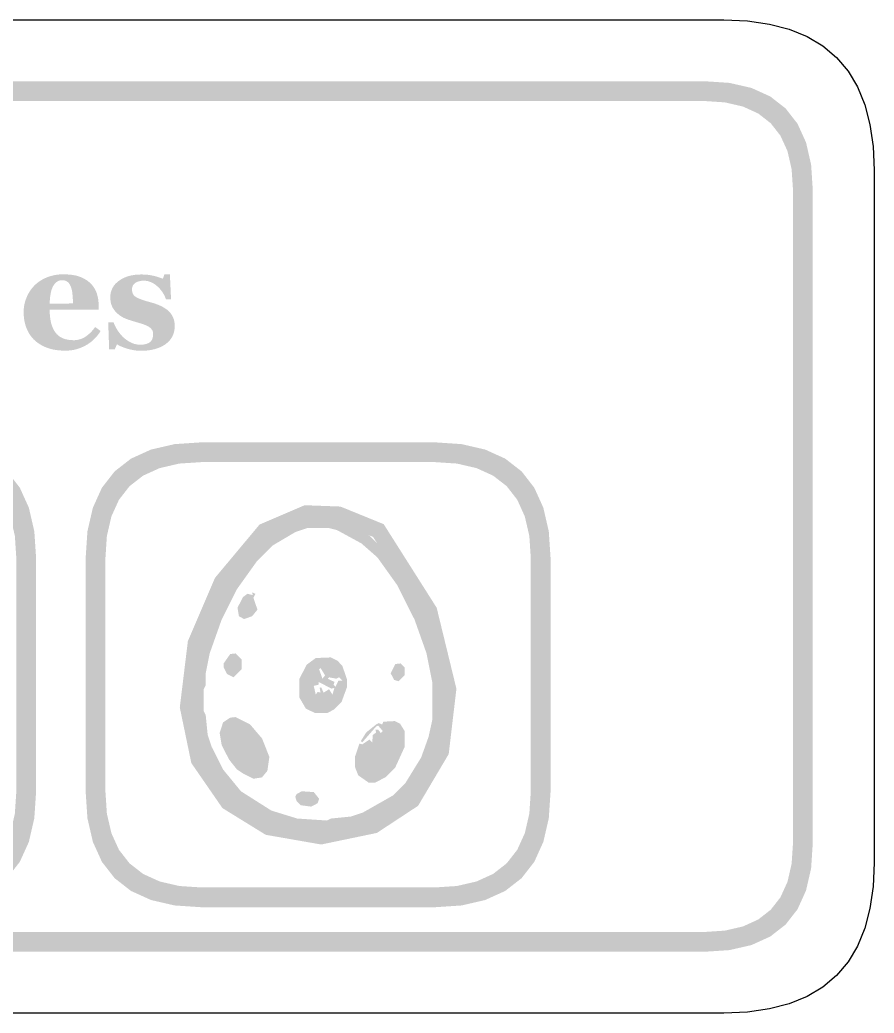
# Model space of a CAD drawing. Header units: millimetres. Extents: x 6 to 297, y 55 to 451.
# Drawn here: x 119.77 to 137.04, y 431.16 to 451.24 of the extents above; entities that cross this region are included whole.
import ezdxf

# ---------------------------------------------------------------- set-up
doc = ezdxf.new("R2010")
doc.units = ezdxf.units.MM
doc.layers.add('CUT', color=1, linetype='Continuous')
doc.layers.add('RASTER', color=7, linetype='Continuous')

msp = doc.modelspace()

# ---------------------------------------------------------------- hatches: boundary and pattern name
at = {"layer": 'RASTER'}
h = msp.add_hatch(color=7, dxfattribs=at)
h.paths.add_polyline_path([(74.2, 447.8), (74.234, 448.316), (74.338, 448.763), (74.509, 449.141), (74.75, 449.45), (75.059, 449.691), (75.438, 449.863), (75.884, 449.966), (76.4, 450), (133.6, 450), (134.116, 449.966), (134.563, 449.863), (134.941, 449.691), (135.25, 449.45), (135.491, 449.141), (135.663, 448.763), (135.766, 448.316), (135.8, 447.8), (135.8, 434.6), (135.766, 434.084), (135.663, 433.638), (135.491, 433.259), (135.25, 432.95), (134.941, 432.709), (134.563, 432.537), (134.116, 432.434), (133.6, 432.4), (76.4, 432.4), (75.884, 432.434), (75.438, 432.537), (75.059, 432.709), (74.75, 432.95), (74.509, 433.259), (74.338, 433.638), (74.234, 434.084), (74.2, 434.6)])
h.paths.add_polyline_path([(74.6, 447.8), (74.6, 434.6), (74.628, 434.178), (74.712, 433.813), (74.853, 433.503), (75.05, 433.25), (75.303, 433.053), (75.613, 432.912), (75.978, 432.828), (76.4, 432.8), (133.6, 432.8), (134.022, 432.828), (134.388, 432.912), (134.697, 433.053), (134.95, 433.25), (135.147, 433.503), (135.288, 433.813), (135.372, 434.178), (135.4, 434.6), (135.4, 447.8), (135.372, 448.222), (135.288, 448.588), (135.147, 448.897), (134.95, 449.15), (134.697, 449.347), (134.388, 449.488), (134.022, 449.572), (133.6, 449.6), (76.4, 449.6), (75.978, 449.572), (75.613, 449.488), (75.303, 449.347), (75.05, 449.15), (74.853, 448.897), (74.712, 448.588), (74.628, 448.222), (74.6, 447.8)], flags=0)
h = msp.add_hatch(color=7, dxfattribs=at)
h.paths.add_polyline_path([(121.403, 444.95), (121.39, 444.929), (121.376, 444.909), (121.362, 444.889), (121.347, 444.869), (121.331, 444.849), (121.314, 444.83), (121.297, 444.811), (121.28, 444.793), (121.261, 444.774), (121.242, 444.757), (121.222, 444.74), (121.202, 444.724), (121.181, 444.708), (121.16, 444.694), (121.138, 444.679), (121.115, 444.666), (121.09, 444.652), (121.066, 444.64), (121.041, 444.628), (121.016, 444.617), (120.991, 444.607), (120.966, 444.598), (120.941, 444.589), (120.916, 444.582), (120.891, 444.575), (120.864, 444.569), (120.837, 444.564), (120.808, 444.56), (120.779, 444.557), (120.749, 444.555), (120.718, 444.554), (120.686, 444.553), (120.632, 444.554), (120.581, 444.557), (120.531, 444.562), (120.484, 444.569), (120.438, 444.577), (120.394, 444.588), (120.352, 444.6), (120.311, 444.615), (120.273, 444.631), (120.236, 444.648), (120.201, 444.667), (120.168, 444.687), (120.136, 444.708), (120.106, 444.731), (120.078, 444.755), (120.051, 444.78), (120.026, 444.807), (120.003, 444.835), (119.982, 444.863), (119.962, 444.894), (119.943, 444.925), (119.927, 444.957), (119.912, 444.991), (119.898, 445.026), (119.886, 445.061), (119.876, 445.098), (119.867, 445.135), (119.86, 445.173), (119.855, 445.212), (119.851, 445.251), (119.848, 445.291), (119.848, 445.332), (119.849, 445.37), (119.851, 445.406), (119.855, 445.443), (119.861, 445.479), (119.869, 445.514), (119.879, 445.55), (119.89, 445.584), (119.903, 445.619), (119.917, 445.653), (119.933, 445.685), (119.95, 445.717), (119.969, 445.748), (119.989, 445.778), (120.011, 445.807), (120.034, 445.835), (120.059, 445.863), (120.084, 445.888), (120.112, 445.912), (120.141, 445.935), (120.171, 445.957), (120.203, 445.977), (120.237, 445.996), (120.273, 446.014), (120.31, 446.031), (120.348, 446.046), (120.388, 446.059), (120.429, 446.07), (120.47, 446.079), (120.513, 446.087), (120.557, 446.092), (120.603, 446.095), (120.649, 446.096), (120.699, 446.095), (120.747, 446.092), (120.792, 446.089), (120.836, 446.083), (120.877, 446.076), (120.915, 446.068), (120.952, 446.057), (120.986, 446.046), (121.018, 446.033), (121.049, 446.019), (121.078, 446.003), (121.106, 445.986), (121.133, 445.969), (121.158, 445.95), (121.182, 445.929), (121.204, 445.908), (121.224, 445.887), (121.243, 445.864), (121.26, 445.841), (121.276, 445.817), (121.291, 445.792), (121.304, 445.766), (121.315, 445.739), (121.326, 445.711), (121.335, 445.683), (121.342, 445.654), (121.349, 445.624), (121.354, 445.595), (121.358, 445.565), (121.361, 445.535), (121.363, 445.504), (121.364, 445.473), (121.364, 445.378), (120.374, 445.378), (120.375, 445.305), (120.381, 445.237), (120.39, 445.173), (120.402, 445.113), (120.419, 445.059), (120.439, 445.008), (120.462, 444.962), (120.489, 444.921), (120.52, 444.884), (120.556, 444.852), (120.595, 444.825), (120.639, 444.803), (120.687, 444.786), (120.739, 444.774), (120.796, 444.767), (120.857, 444.764), (120.891, 444.765), (120.924, 444.769), (120.956, 444.775), (120.988, 444.783), (121.018, 444.794), (121.048, 444.806), (121.077, 444.822), (121.104, 444.84), (121.131, 444.859), (121.157, 444.88), (121.182, 444.902), (121.206, 444.925), (121.229, 444.95), (121.251, 444.975), (121.272, 445.002), (121.292, 445.031)])
h.paths.add_polyline_path([(120.844, 445.507), (120.844, 445.529), (120.843, 445.551), (120.843, 445.573), (120.842, 445.596), (120.84, 445.618), (120.839, 445.641), (120.837, 445.664), (120.835, 445.687), (120.833, 445.709), (120.83, 445.731), (120.827, 445.751), (120.823, 445.771), (120.819, 445.789), (120.814, 445.806), (120.809, 445.823), (120.804, 445.838), (120.798, 445.854), (120.791, 445.87), (120.783, 445.885), (120.775, 445.898), (120.766, 445.911), (120.757, 445.922), (120.747, 445.932), (120.736, 445.942), (120.725, 445.95), (120.713, 445.957), (120.7, 445.963), (120.687, 445.968), (120.673, 445.972), (120.658, 445.975), (120.643, 445.976), (120.627, 445.977), (120.599, 445.975), (120.573, 445.97), (120.549, 445.961), (120.526, 445.948), (120.504, 445.932), (120.483, 445.913), (120.464, 445.889), (120.447, 445.863), (120.431, 445.832), (120.417, 445.797), (120.405, 445.758), (120.395, 445.715), (120.387, 445.668), (120.38, 445.616), (120.376, 445.561), (120.374, 445.501)], flags=0)
msp.add_hatch(color=7, dxfattribs=at).paths.add_polyline_path([(122.222, 444.55), (122.187, 444.551), (122.152, 444.553), (122.117, 444.556), (122.082, 444.561), (122.047, 444.567), (122.013, 444.574), (121.979, 444.582), (121.945, 444.592), (121.912, 444.602), (121.881, 444.613), (121.852, 444.624), (121.824, 444.635), (121.799, 444.646), (121.776, 444.657), (121.754, 444.669), (121.734, 444.681), (121.69, 444.581), (121.576, 444.581), (121.557, 445.127), (121.664, 445.127), (121.67, 445.111), (121.677, 445.093), (121.685, 445.076), (121.693, 445.057), (121.703, 445.038), (121.714, 445.019), (121.725, 444.999), (121.737, 444.979), (121.75, 444.958), (121.764, 444.938), (121.778, 444.919), (121.792, 444.9), (121.807, 444.882), (121.822, 444.864), (121.838, 444.847), (121.854, 444.83), (121.872, 444.814), (121.89, 444.798), (121.909, 444.783), (121.928, 444.769), (121.948, 444.756), (121.969, 444.743), (121.99, 444.73), (122.012, 444.719), (122.034, 444.708), (122.057, 444.699), (122.08, 444.691), (122.104, 444.685), (122.128, 444.68), (122.152, 444.676), (122.177, 444.674), (122.202, 444.673), (122.234, 444.674), (122.264, 444.676), (122.292, 444.681), (122.318, 444.686), (122.342, 444.694), (122.363, 444.702), (122.383, 444.713), (122.4, 444.725), (122.415, 444.739), (122.429, 444.755), (122.44, 444.772), (122.449, 444.791), (122.456, 444.812), (122.461, 444.835), (122.464, 444.859), (122.465, 444.886), (122.465, 444.9), (122.464, 444.914), (122.461, 444.927), (122.458, 444.939), (122.454, 444.951), (122.449, 444.962), (122.443, 444.972), (122.436, 444.982), (122.428, 444.992), (122.42, 445.001), (122.411, 445.009), (122.401, 445.018), (122.391, 445.026), (122.38, 445.034), (122.368, 445.041), (122.355, 445.048), (122.341, 445.055), (122.326, 445.062), (122.311, 445.069), (122.296, 445.075), (122.28, 445.081), (122.264, 445.087), (122.247, 445.093), (122.23, 445.098), (122.213, 445.103), (122.194, 445.109), (122.175, 445.115), (122.154, 445.121), (122.133, 445.127), (122.11, 445.134), (122.087, 445.141), (122.063, 445.148), (122.038, 445.155), (122.014, 445.163), (121.992, 445.17), (121.97, 445.177), (121.949, 445.185), (121.929, 445.192), (121.91, 445.2), (121.892, 445.207), (121.874, 445.215), (121.856, 445.224), (121.838, 445.235), (121.82, 445.246), (121.801, 445.258), (121.782, 445.272), (121.764, 445.286), (121.745, 445.302), (121.729, 445.316), (121.713, 445.332), (121.699, 445.348), (121.685, 445.365), (121.673, 445.382), (121.661, 445.401), (121.649, 445.42), (121.639, 445.439), (121.63, 445.46), (121.622, 445.482), (121.615, 445.504), (121.609, 445.528), (121.605, 445.552), (121.602, 445.578), (121.6, 445.604), (121.6, 445.631), (121.602, 445.682), (121.61, 445.73), (121.624, 445.775), (121.643, 445.818), (121.667, 445.859), (121.697, 445.897), (121.733, 445.932), (121.773, 445.965), (121.818, 445.995), (121.867, 446.021), (121.919, 446.043), (121.974, 446.061), (122.032, 446.075), (122.094, 446.085), (122.159, 446.091), (122.228, 446.093), (122.261, 446.092), (122.293, 446.091), (122.325, 446.089), (122.356, 446.086), (122.386, 446.082), (122.416, 446.077), (122.445, 446.072), (122.473, 446.066), (122.501, 446.059), (122.527, 446.052), (122.552, 446.045), (122.576, 446.037), (122.599, 446.03), (122.621, 446.022), (122.642, 446.014), (122.662, 446.006), (122.692, 446.093), (122.804, 446.093), (122.827, 445.593), (122.723, 445.593), (122.709, 445.631), (122.693, 445.667), (122.674, 445.702), (122.654, 445.735), (122.63, 445.767), (122.605, 445.798), (122.577, 445.828), (122.547, 445.856), (122.516, 445.882), (122.484, 445.904), (122.451, 445.923), (122.418, 445.939), (122.384, 445.951), (122.35, 445.96), (122.315, 445.965), (122.279, 445.967), (122.252, 445.966), (122.226, 445.964), (122.201, 445.96), (122.179, 445.955), (122.157, 445.948), (122.137, 445.94), (122.119, 445.931), (122.102, 445.92), (122.087, 445.908), (122.074, 445.894), (122.063, 445.88), (122.054, 445.864), (122.047, 445.847), (122.042, 445.829), (122.039, 445.81), (122.038, 445.789), (122.039, 445.763), (122.044, 445.738), (122.051, 445.715), (122.061, 445.694), (122.075, 445.674), (122.091, 445.657), (122.11, 445.642), (122.132, 445.628), (122.157, 445.616), (122.184, 445.604), (122.214, 445.592), (122.245, 445.58), (122.28, 445.568), (122.316, 445.557), (122.355, 445.546), (122.396, 445.535), (122.46, 445.517), (122.519, 445.498), (122.573, 445.477), (122.624, 445.455), (122.669, 445.431), (122.711, 445.406), (122.748, 445.379), (122.78, 445.351), (122.809, 445.321), (122.833, 445.289), (122.854, 445.254), (122.871, 445.218), (122.885, 445.18), (122.894, 445.14), (122.9, 445.098), (122.902, 445.054), (122.899, 444.996), (122.89, 444.941), (122.875, 444.889), (122.855, 444.841), (122.828, 444.796), (122.796, 444.755), (122.758, 444.717), (122.714, 444.682), (122.665, 444.651), (122.612, 444.624), (122.556, 444.602), (122.497, 444.583), (122.433, 444.569), (122.367, 444.558), (122.296, 444.552), (122.222, 444.55)])
h = msp.add_hatch(color=7, dxfattribs=at)
h.paths.add_polyline_path([(110.7, 440.35), (110.737, 440.901), (110.847, 441.378), (111.03, 441.782), (111.287, 442.113), (111.618, 442.37), (112.022, 442.553), (112.499, 442.663), (113.05, 442.7), (117.75, 442.7), (118.301, 442.663), (118.778, 442.553), (119.182, 442.37), (119.513, 442.113), (119.77, 441.782), (119.953, 441.378), (120.063, 440.901), (120.1, 440.35), (120.1, 435.65), (120.063, 435.099), (119.953, 434.622), (119.77, 434.218), (119.512, 433.888), (119.182, 433.63), (118.778, 433.447), (118.301, 433.337), (117.75, 433.3), (113.05, 433.3), (112.499, 433.337), (112.022, 433.447), (111.618, 433.63), (111.288, 433.888), (111.03, 434.218), (110.847, 434.622), (110.737, 435.099), (110.7, 435.65)])
h.paths.add_polyline_path([(111.1, 440.35), (111.1, 435.65), (111.13, 435.193), (111.222, 434.797), (111.374, 434.462), (111.587, 434.188), (111.862, 433.974), (112.197, 433.822), (112.593, 433.73), (113.05, 433.7), (117.75, 433.7), (118.207, 433.73), (118.603, 433.822), (118.938, 433.974), (119.213, 434.188), (119.426, 434.462), (119.578, 434.797), (119.67, 435.193), (119.7, 435.65), (119.7, 440.35), (119.67, 440.807), (119.578, 441.203), (119.426, 441.538), (119.213, 441.813), (118.938, 442.026), (118.603, 442.178), (118.207, 442.27), (117.75, 442.3), (113.05, 442.3), (112.593, 442.27), (112.197, 442.178), (111.862, 442.026), (111.587, 441.813), (111.374, 441.538), (111.222, 441.203), (111.13, 440.807), (111.1, 440.35)], flags=0)
h = msp.add_hatch(color=7, dxfattribs=at)
h.paths.add_polyline_path([(121.1, 440.35), (121.137, 440.901), (121.247, 441.378), (121.43, 441.782), (121.688, 442.113), (122.018, 442.37), (122.422, 442.553), (122.899, 442.663), (123.45, 442.7), (128.15, 442.7), (128.701, 442.663), (129.178, 442.553), (129.582, 442.37), (129.913, 442.113), (130.17, 441.782), (130.353, 441.378), (130.463, 440.901), (130.5, 440.35), (130.5, 435.65), (130.463, 435.099), (130.353, 434.622), (130.17, 434.218), (129.913, 433.888), (129.582, 433.63), (129.178, 433.447), (128.701, 433.337), (128.15, 433.3), (123.45, 433.3), (122.899, 433.337), (122.422, 433.447), (122.018, 433.63), (121.687, 433.888), (121.43, 434.218), (121.247, 434.622), (121.137, 435.099), (121.1, 435.65)])
h.paths.add_polyline_path([(121.5, 440.35), (121.5, 435.65), (121.53, 435.193), (121.622, 434.797), (121.774, 434.462), (121.988, 434.188), (122.262, 433.974), (122.597, 433.822), (122.993, 433.73), (123.45, 433.7), (128.15, 433.7), (128.607, 433.73), (129.003, 433.822), (129.338, 433.974), (129.612, 434.188), (129.826, 434.462), (129.978, 434.797), (130.07, 435.193), (130.1, 435.65), (130.1, 440.35), (130.07, 440.807), (129.978, 441.203), (129.826, 441.538), (129.613, 441.813), (129.338, 442.026), (129.003, 442.178), (128.607, 442.27), (128.15, 442.3), (123.45, 442.3), (122.993, 442.27), (122.597, 442.178), (122.262, 442.026), (121.988, 441.813), (121.774, 441.538), (121.622, 441.203), (121.53, 440.807), (121.5, 440.35)], flags=0)
h = msp.add_hatch(color=7, dxfattribs=at)
h.paths.add_polyline_path([(125.529, 441.428), (126.252, 441.401), (127.126, 441.045), (128.197, 439.355), (128.596, 437.718), (128.44, 436.397), (127.821, 435.351), (126.988, 434.803), (125.863, 434.569), (124.741, 434.765), (123.866, 435.305), (123.237, 436.216), (123.004, 437.339), (123.167, 438.679), (123.716, 439.96), (124.616, 441.037)])
h.paths.add_polyline_path([(125.589, 441.105), (124.812, 440.773), (123.992, 439.791), (123.479, 438.595), (123.328, 437.353), (123.537, 436.344), (124.091, 435.542), (124.857, 435.069), (125.858, 434.895), (126.864, 435.104), (127.583, 435.577), (128.13, 436.501), (128.272, 437.698), (127.899, 439.229), (126.911, 440.788), (126.184, 441.083), (125.589, 441.105)], flags=0)
h = msp.add_hatch(color=7, dxfattribs=at)
h.paths.add_polyline_path([(125.51, 441.154), (126.102, 441.166), (126.343, 441.085), (126.837, 440.816), (127.28, 440.374), (127.561, 439.972), (127.871, 439.397), (128.152, 438.673), (128.313, 437.989), (128.313, 437.024), (128.273, 436.823), (128.072, 436.22), (127.883, 435.886), (127.4, 435.363), (127.159, 435.202), (126.785, 435.013), (126.182, 434.853), (125.458, 434.853), (125.257, 434.893), (124.775, 435.054), (124.36, 435.283), (123.999, 435.564), (123.757, 435.846), (123.407, 436.542), (123.287, 437.024), (123.287, 437.909), (123.327, 437.989), (123.367, 438.391), (123.488, 438.793), (123.838, 439.61), (124.159, 440.132), (124.602, 440.655), (125.044, 440.977)])
h.paths.add_polyline_path([(125.579, 440.965), (125.338, 440.884), (124.883, 440.615), (124.561, 440.293), (124.159, 439.73), (123.85, 439.115), (123.608, 438.432), (123.528, 438.029), (123.528, 437.788), (123.488, 437.708), (123.488, 437.265), (123.528, 437.185), (123.568, 436.783), (123.649, 436.542), (123.878, 436.087), (124.24, 435.645), (124.855, 435.255), (125.378, 435.094), (125.981, 435.054), (126.061, 435.094), (126.463, 435.134), (126.705, 435.215), (127.32, 435.564), (127.561, 435.806), (127.883, 436.328), (128.032, 436.743), (128.112, 437.105), (128.112, 437.828), (127.992, 438.432), (127.75, 439.115), (127.4, 439.811), (126.998, 440.374), (126.677, 440.655), (126.182, 440.925), (126.021, 440.965)], flags=0)
h.paths.add_polyline_path([(124.465, 439.666), (124.533, 439.638), (124.493, 439.557), (124.574, 439.316), (124.465, 439.183), (124.304, 439.127), (124.2, 439.183), (124.171, 439.356), (124.28, 439.57), (124.372, 439.638), (124.481, 439.61)], flags=0)
h.paths.add_polyline_path([(124.023, 438.419), (124.131, 438.432), (124.252, 438.311), (124.252, 438.11), (124.091, 437.949), (123.958, 438.017), (123.89, 438.15), (123.89, 438.23)], flags=0)
h.paths.add_polyline_path([(125.752, 438.339), (126.061, 438.351), (126.194, 438.283), (126.291, 438.178), (126.383, 437.909), (126.383, 437.748), (126.275, 437.454), (126.114, 437.294), (125.981, 437.225), (125.74, 437.225), (125.551, 437.318), (125.418, 437.547), (125.418, 437.909), (125.567, 438.202)], flags=0)
h.paths.add_polyline_path([(127.36, 438.218), (127.469, 438.23), (127.549, 438.15), (127.549, 437.989), (127.429, 437.869), (127.336, 437.897), (127.268, 438.029)], flags=0)
h.paths.add_polyline_path([(125.848, 438.138), (125.82, 438.11), (125.888, 437.921), (125.941, 437.989)], flags=0)
h.paths.add_polyline_path([(126.021, 437.949), (125.993, 437.921), (126.13, 437.856), (126.114, 437.8), (126.154, 437.76), (126.21, 437.881), (126.291, 437.881), (126.222, 437.949), (126.17, 437.921)], flags=0)
h.paths.add_polyline_path([(125.808, 437.856), (125.808, 437.8), (125.712, 437.776), (125.752, 437.599), (125.792, 437.655), (125.848, 437.639), (125.832, 437.736), (125.86, 437.748), (125.913, 437.639), (126.021, 437.708), (126.09, 437.599), (126.13, 437.736), (126.073, 437.72)], flags=0)
h.paths.add_polyline_path([(124.023, 437.133), (124.131, 437.145), (124.425, 436.996), (124.666, 436.714), (124.815, 436.34), (124.775, 436.059), (124.666, 435.926), (124.493, 435.898), (124.28, 436.007), (124.159, 436.087), (123.999, 436.288), (123.85, 436.582), (123.81, 436.823), (123.878, 437.036)], flags=0)
h.paths.add_polyline_path([(127.119, 437.052), (127.348, 437.064), (127.457, 437.012), (127.549, 436.863), (127.549, 436.542), (127.36, 436.127), (127.159, 435.926), (126.946, 435.818), (126.825, 435.818), (126.612, 435.967), (126.544, 436.139), (126.544, 436.34), (126.636, 436.61), (126.693, 436.594), (126.837, 436.69), (126.894, 436.634), (126.906, 436.783), (126.974, 436.835), (126.958, 436.891), (127.014, 436.891), (127.067, 436.823), (127.107, 436.863), (127.014, 436.972), (126.974, 436.956), (126.693, 436.634), (126.665, 436.662), (126.773, 436.835), (126.974, 436.996), (127.026, 437.024), (127.095, 436.996)], flags=0)
h.paths.add_polyline_path([(125.47, 435.645), (125.712, 435.629), (125.82, 435.496), (125.792, 435.404), (125.659, 435.335), (125.446, 435.363), (125.366, 435.444), (125.338, 435.536), (125.366, 435.589)], flags=0)

# ---------------------------------------------------------------- linework, layer by layer
at = {"layer": 'CUT'}
msp.add_lwpolyline([(75.999, 451.24), (134.001, 451.24), (134.483, 451.219), (134.925, 451.156), (135.325, 451.051), (135.685, 450.903), (136.003, 450.712), (136.278, 450.478), (136.512, 450.203), (136.703, 449.885), (136.851, 449.525), (136.956, 449.125), (137.019, 448.683), (137.04, 448.201), (137.04, 434.199), (137.019, 433.717), (136.956, 433.275), (136.851, 432.875), (136.703, 432.515), (136.512, 432.197), (136.278, 431.922), (136.003, 431.688), (135.685, 431.497), (135.325, 431.349), (134.925, 431.244), (134.483, 431.181), (134.001, 431.16), (75.999, 431.16)], dxfattribs=at)

doc.saveas('drawing.dxf')
